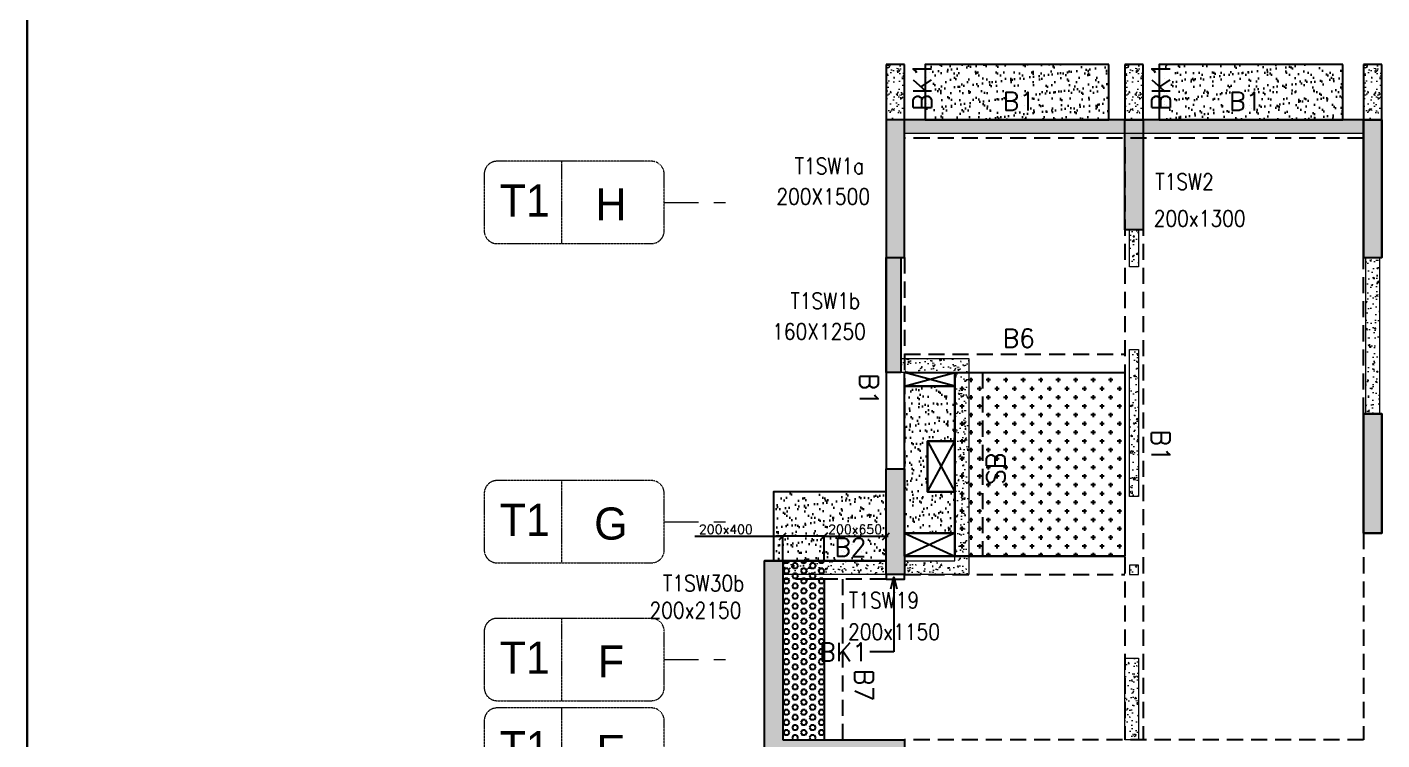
# Model space of a CAD drawing. Header units: millimetres. Extents: x 1078357 to 2594950, y -4969473 to -4636555.
# Drawn here: x 2039556 to 2054310, y -4663659 to -4655902 of the extents above; entities that cross this region are included whole.
import ezdxf
from ezdxf.enums import TextEntityAlignment as Align

# ---------------------------------------------------------------- set-up
doc = ezdxf.new("R2010")
doc.units = ezdxf.units.MM
doc.header["$PDMODE"] = 35
for name, pattern in [('CENTER', [2, 1.25, -0.25, 0.25, -0.25]), ('CONTINOUS', [0]), ('DGN STYLE 7', [8.34, 3.75, -1.67, 1.25, -1.67]), ('HIDDEN', [0.375, 0.25, -0.125]), ('New Retail block$0$CONTINOUS', [0])]:
    doc.linetypes.add(name, pattern=pattern)
doc.layers.get('0').update_dxf_attribs({"lineweight": 0})
doc.layers.get('Defpoints').update_dxf_attribs({"lineweight": 0})
for name, color, linetype, lineweight in [('A-_ANOTDIMA_D-', 6, 'Continuous', 13), ('A-_ANOTGRID_E-', 8, 'DGN STYLE 7', 13), ('Boundary', 40, 'Continuous', 30), ('COL. NO.', 30, 'Continuous', 25), ('COL. SIZE', 7, 'Continuous', 25), ('DIM', 9, 'Continuous', 25), ('GRID LINE', 8, 'Continuous', 0), ('HATCH', 8, 'Continuous', 30), ('S-NON STR RCC WALL', 8, 'Continuous', 0)]:
    doc.layers.add(name, color=color, linetype=linetype, lineweight=lineweight)
for name, color, linetype in [('B-200x325', 201, 'HIDDEN'), ('B-200x375', 41, 'HIDDEN'), ('B-200x400', 44, 'HIDDEN'), ('B-200x650', 241, 'HIDDEN'), ('B-300xSLAB THK.', 151, 'Continuous'), ('BK1-200x650', 241, 'HIDDEN'), ('DC BEAM NO.', 7, 'Continuous'), ('DROP SLAB', 8, 'Continuous'), ('S-COLUMN_SHEAR WALL', 1, 'Continuous'), ('S-PROJECTION', 54, 'New Retail block$0$CONTINOUS'), ('SLAB FOLD', 8, 'Continuous')]:
    doc.layers.add(name, color=color, linetype=linetype)
doc.styles.add('Roman', font='romans')
doc.styles.add('ROMANS', font='romans.shx', dxfattribs={"width": 0.85})
doc.styles.get("Standard").update_dxf_attribs({"font": 'Adani Regular.ttf', "height": 500})
doc.dimstyles.new('HARESH', dxfattribs={"dimtxt": 150, "dimasz": 75, "dimexe": 0, "dimexo": 0, "dimgap": 25, "dimtad": 1, "dimdec": 0, "dimdsep": 46, "dimtxsty": 'Roman', "dimblk": 'OBLIQUE', "dimcen": 225, "dimdle": 25, "dimclrd": 2, "dimclre": 2, "dimclrt": 7, "dimadec": 8, "dimazin": 1, "dimtfac": 1, "dimtdec": 0, "dimtmove": 0, "dimatfit": 0, "dimfxl": 1, "dimlwd": -1, "dimlwe": -1, "dimarcsym": 0})

# ---------------------------------------------------------------- blocks, each defined once
blk = doc.blocks.new('_Oblique')
at = {"color": 0, "linetype": 'ByBlock', "lineweight": -2}
blk.add_line((-0.5, -0.5), (0.5, 0.5), dxfattribs=at)
blk = doc.blocks.new('*D1524')
at = {"layer": 'Defpoints', "color": 0, "ltscale": 700, "transparency": 16777216}
for p in [(2047785, -4661443), (2047785, -4661709, 0), (2048235, -4661709, 0)]:
    blk.add_point(p, dxfattribs=at)
at = {"layer": 'DIM', "color": 2, "ltscale": 700, "transparency": 16777216}
for p, q in [((2046829, -4661443), (2047785, -4661443)), ((2047785, -4661443), (2047710, -4661443)), ((2047785, -4661709), (2047785, -4661443)), ((2048235, -4661443), (2047785, -4661443)), ((2048235, -4661443), (2047785, -4661443)), ((2048235, -4661709), (2048235, -4661443)), ((2048235, -4661443), (2048310, -4661443))]:
    blk.add_line(p, q, dxfattribs=at)
at = {"layer": 'DIM', "color": 2, "ltscale": 700, "transparency": 16777216, "xscale": 75, "yscale": 75, "zscale": 75}
blk.add_blockref('_Oblique', (2047785, -4661443), dxfattribs=at)
at = {"layer": 'DIM', "color": 2, "ltscale": 700, "transparency": 16777216, "xscale": 75, "yscale": 75, "zscale": 75, "rotation": 180}
blk.add_blockref('_Oblique', (2048235, -4661443), dxfattribs=at)
at = {"layer": 'DIM', "color": 7, "ltscale": 700, "transparency": 16777216, "insert": (2047166, -4661368), "char_height": 150, "attachment_point": 5, "style": 'Roman'}
blk.add_mtext('{\\H0.666667x;200x400}', dxfattribs=at)
blk = doc.blocks.new('*D1525')
at = {"layer": 'Defpoints', "color": 0, "ltscale": 700, "transparency": 16777216}
for p in [(2048910, -4661443), (2048235, -4661709), (2048910, -4661709, 0)]:
    blk.add_point(p, dxfattribs=at)
at = {"layer": 'DIM', "color": 2, "ltscale": 700, "transparency": 16777216}
for p, q in [((2048210, -4661443), (2048935, -4661443)), ((2048235, -4661709), (2048235, -4661443)), ((2048910, -4661709), (2048910, -4661443))]:
    blk.add_line(p, q, dxfattribs=at)
at = {"layer": 'DIM', "color": 2, "ltscale": 700, "transparency": 16777216, "xscale": 75, "yscale": 75, "zscale": 75, "rotation": 180}
blk.add_blockref('_Oblique', (2048235, -4661443), dxfattribs=at)
at = {"layer": 'DIM', "color": 2, "ltscale": 700, "transparency": 16777216, "xscale": 75, "yscale": 75, "zscale": 75}
blk.add_blockref('_Oblique', (2048910, -4661443), dxfattribs=at)
at = {"layer": 'DIM', "color": 7, "ltscale": 700, "transparency": 16777216, "insert": (2048573, -4661368), "char_height": 150, "attachment_point": 5, "style": 'Roman'}
blk.add_mtext('{\\H0.666667x;200x650}', dxfattribs=at)
blk = doc.blocks.new('G$CD63B60BD')
at = {"layer": 'COL. NO.', "linetype": 'Continuous', "style": 'ROMANS', "width": 0.85}
for s, p in [('T1SW1a', (-995, 15309, -320)), ('T1SW2', (2932, 15138, -320)), ('T1SW1b', (-1041, 13841, -320)), ('T1SW30b', (-2429, 10769, -320)), ('T1SW19', (-405, 10582, -320))]:
    blk.add_text(s, height=175, dxfattribs=at).set_placement(p)
at = {"layer": 'COL. SIZE', "linetype": 'Continuous', "style": 'ROMANS', "width": 0.85}
for s, p in [('200X1500', (-1194, 14976, -320)), ('200x1300', (2915, 14738, -320)), ('160X1250', (-1240, 13507, -320)), ('200x2150', (-2576, 10473, -320)), ('200x1150', (-413, 10238, -320))]:
    blk.add_text(s, height=175, dxfattribs=at).set_placement(p)
blk = doc.blocks.new('Tower grid nomenclature-ex')
at = {"layer": 'A-_ANOTGRID_E-'}
blk.add_lwpolyline([(-1250, -600), (1750, -600, 0.414214), (2000, -350), (2000, 750, 0.414214), (1750, 1000), (-1250, 1000, 0.414214), (-1500, 750), (-1500, -350, 0.414214)], format="xyb", close=True, dxfattribs=at)
blk.add_lwpolyline([(0, 1000), (0, -600)], dxfattribs=at)
at = {"layer": 'A-_ANOTGRID_E-', "flags": 8}
for p in [(-1235, 400), (1788, 400)]:
    blk.add_attdef('GRID', text='', height=625, dxfattribs=at).set_placement(p, align=Align.MIDDLE_CENTER)
blk = doc.blocks.new('T1')
at = {"layer": 'GRID LINE', "linetype": 'DGN STYLE 7', "ltscale": 100, "elevation": 0}
for points in [[(37120, -34143), (37927, -34143)], [(37120, -37618), (37927, -37618)], [(37120, -39118), (37927, -39118)]]:
    blk.add_lwpolyline(points, dxfattribs=at)
at = {"layer": 'GRID LINE'}
ref = blk.add_blockref('Tower grid nomenclature-ex', (36000, -34255, 0), dxfattribs=dict(at, xscale=0.56, yscale=0.56, zscale=0.56))
ref.add_attrib('GRID', 'H', dxfattribs={"layer": 'A-_ANOTGRID_E-', "height": 350}).set_placement((36540, -34163, 0), align=Align.MIDDLE_CENTER)
ref.add_attrib('GRID', 'T1', dxfattribs={"layer": 'A-_ANOTGRID_E-', "height": 350}).set_placement((35601, -34122, 0), align=Align.MIDDLE_CENTER)
ref = blk.add_blockref('Tower grid nomenclature-ex', (36000, -37730, 0), dxfattribs=dict(at, xscale=0.56, yscale=0.56, zscale=0.56))
ref.add_attrib('GRID', 'G', dxfattribs={"layer": 'A-_ANOTGRID_E-', "height": 350}).set_placement((36540, -37638, 0), align=Align.MIDDLE_CENTER)
ref.add_attrib('GRID', 'T1', dxfattribs={"layer": 'A-_ANOTGRID_E-', "height": 350}).set_placement((35601, -37597, 0), align=Align.MIDDLE_CENTER)
ref = blk.add_blockref('Tower grid nomenclature-ex', (36000, -39230, 0), dxfattribs=dict(at, xscale=0.56, yscale=0.56, zscale=0.56))
ref.add_attrib('GRID', 'F', dxfattribs={"layer": 'A-_ANOTGRID_E-', "height": 350}).set_placement((36540, -39138, 0), align=Align.MIDDLE_CENTER)
ref.add_attrib('GRID', 'T1', dxfattribs={"layer": 'A-_ANOTGRID_E-', "height": 350}).set_placement((35601, -39097, 0), align=Align.MIDDLE_CENTER)
ref = blk.add_blockref('Tower grid nomenclature-ex', (36000, -40205, 0), dxfattribs=dict(at, xscale=0.56, yscale=0.56, zscale=0.56))
ref.add_attrib('GRID', 'E', dxfattribs={"layer": 'A-_ANOTGRID_E-', "height": 350}).set_placement((36540, -40113, 0), align=Align.MIDDLE_CENTER)
ref.add_attrib('GRID', 'T1', dxfattribs={"layer": 'A-_ANOTGRID_E-', "height": 350}).set_placement((35601, -40072, 0), align=Align.MIDDLE_CENTER)

msp = doc.modelspace()

# ---------------------------------------------------------------- hatches: boundary and pattern name
at = {"layer": 'DROP SLAB'}
h = msp.add_hatch(dxfattribs=at)
h.set_pattern_fill('CROSS', color=8, scale=15, angle=180)
h.set_pattern_definition([(180, (2009374.565, -4436761.82), (-95.25, -95.25), [47.625, -142.875]), (270, (2009350.75, -4436738.01), (95.25, -95.25), [47.625, -142.875])])
h.paths.add_polyline_path([(2049659.9, -4659659.6), (2051509.9, -4659659.7), (2051509.9, -4661659.5), (2049659.9, -4661659.4)])
at = {"layer": 'HATCH'}
h = msp.add_hatch(dxfattribs=at)
h.set_pattern_fill('AR-SAND', color=8, scale=3, angle=179.97015)
h.set_pattern_definition([(37.4701541, (-778273.2, 9330660.76), (-4.7236114, 146.8264517), [0, -115.824, 0, -129.54, 0, -123.825]), (7.4701541, (-778273.2, 9330660.76), (134.9689868, 214.9772528), [0, -62.484, 0, -104.394, 0, -40.005]), (327.4701541, (-778366.93, 9330660.81), (237.2979035, 0.3075449), [0, -38.1, 0, -137.16, 0, -179.07]), (317.4701541, (-778366.93, 9330660.81), (229.1017424, 66.759465), [0, -19.05, 0, -89.916, 0, -102.87])])
h.paths.add_polyline_path([(2051335.3, -4656309.5), (2049335.3, -4656309.5), (2049335.3, -4656909.5), (2051335.3, -4656909.5)])
h = msp.add_hatch(dxfattribs=at)
h.set_pattern_fill('AR-SAND', color=8, scale=3, angle=179.97015)
h.set_pattern_definition([(37.4701541, (-780823.2, 9330660.76), (-4.7236114, 146.8264517), [0, -115.824, 0, -129.54, 0, -123.825]), (7.4701541, (-780823.2, 9330660.76), (134.9689868, 214.9772528), [0, -62.484, 0, -104.394, 0, -40.005]), (327.4701541, (-780916.93, 9330660.81), (237.2979035, 0.3075449), [0, -38.1, 0, -137.16, 0, -179.07]), (317.4701541, (-780916.93, 9330660.81), (229.1017424, 66.759465), [0, -19.05, 0, -89.916, 0, -102.87])])
h.paths.add_polyline_path([(2053885.3, -4656309.5), (2051885.3, -4656309.5), (2051885.3, -4656909.5), (2053885.3, -4656909.5)])
h = msp.add_hatch(dxfattribs=at)
h.set_pattern_fill('AR-SAND', color=8, scale=3, angle=179.97015)
h.set_pattern_definition([(37.47015413, (-2972723.06, 18698699.15), (-4.72361136, 146.8264517), [0, -115.824, 0, -129.54, 0, -123.825]), (7.4701541, (-2972723.06, 18698699.15), (134.9689868, 214.9772528), [0, -62.484, 0, -104.394, 0, -40.005]), (327.4701541, (-2972816.78, 18698699.2), (237.2979035, 0.3075449), [0, -38.1, 0, -137.16, 0, -179.07]), (317.4701541, (-2972816.78, 18698699.2), (229.1017424, 66.759465), [0, -19.05, 0, -89.916, 0, -102.87])])
h.paths.add_polyline_path([(2049109.9, -4659809.5), (2049659.9, -4659809.5), (2049659.9, -4660409.5), (2049359.9, -4660409.5), (2049359.9, -4660959.5), (2049659.9, -4660959.4), (2049659.9, -4661409.5), (2049109.9, -4661409.5)])
h = msp.add_hatch(dxfattribs=at)
h.set_pattern_fill('AR-SAND', color=8, scale=3, angle=180)
h.set_pattern_definition([(217.5, (2009375.91, -4721835.93), (4.8001, -146.82397), [0, -115.824, 0, -129.54, 0, -123.825]), (187.5, (2009375.9, -4721835.93), (-134.857, -215.04753), [0, -62.484, 0, -104.394, 0, -40.005]), (147.5, (2009469.63, -4721835.93), (-237.2977, -0.43116), [0, -38.1, 0, -137.16, 0, -179.07]), (137.5, (2009469.63, -4721835.93), (-229.06694, -66.8788), [0, -19.05, 0, -89.916, 0, -102.87])])
h.paths.add_polyline_path([(2048911.4, -4660959.4), (2047686.2, -4660959.4), (2047686.2, -4661709.4), (2048911.4, -4661709.4)])
at = {"layer": 'S-COLUMN_SHEAR WALL', "lineweight": 25, "extrusion": (1.00316e-06, 1.91639e-11, 1)}
h = msp.add_hatch(color=1, dxfattribs=at)
h.dxf.hatch_style = 1
h.paths.add_polyline_path([(2049109.9, -4656909.5), (2048909.9, -4656909.5), (2048909.9, -4658409.5), (2049109.9, -4658409.5)])
at = {"layer": 'S-COLUMN_SHEAR WALL', "lineweight": 25}
h = msp.add_hatch(color=1, dxfattribs=at)
h.dxf.hatch_style = 1
h.paths.add_polyline_path([(2051509.9, -4658109.6), (2051709.9, -4658109.6), (2051709.9, -4656909.5), (2051509.9, -4656909.5)])
at = {"layer": 'S-COLUMN_SHEAR WALL', "lineweight": 25, "extrusion": (1.00316e-06, 1.91639e-11, 1)}
h = msp.add_hatch(color=1, dxfattribs=at)
h.dxf.hatch_style = 1
h.paths.add_polyline_path([(2054309.9, -4656909.5), (2054109.9, -4656909.5), (2054109.9, -4658409.5), (2054309.9, -4658409.5)])
at = {"layer": 'S-COLUMN_SHEAR WALL', "lineweight": 25, "extrusion": (1.00316e-06, -2.11765e-11, 1)}
h = msp.add_hatch(color=1, dxfattribs=at)
h.dxf.hatch_style = 1
h.paths.add_polyline_path([(2049069.9, -4659659.7), (2048909.9, -4659659.7), (2048909.9, -4658409.5), (2049069.9, -4658409.5)])
at = {"layer": 'S-COLUMN_SHEAR WALL', "lineweight": 25, "extrusion": (-1.00316e-06, 2.11765e-11, 1)}
h = msp.add_hatch(color=1, dxfattribs=at)
h.dxf.hatch_style = 1
h.paths.add_polyline_path([(2054109.9, -4661409.5), (2054309.9, -4661409.5), (2054309.9, -4660109.5), (2054109.9, -4660109.5)])
at = {"layer": 'S-COLUMN_SHEAR WALL', "lineweight": 25, "extrusion": (1.00316e-06, 1.91639e-11, 1)}
h = msp.add_hatch(color=1, dxfattribs=at)
h.dxf.hatch_style = 1
h.paths.add_polyline_path([(2054309.9, -4661409.5), (2054109.9, -4661409.5), (2054109.9, -4660109.5), (2054309.9, -4660109.5)])
h = msp.add_hatch(color=1, dxfattribs=at)
h.dxf.hatch_style = 1
h.paths.add_polyline_path([(2049109.9, -4661859.5), (2048909.9, -4661859.5), (2048909.9, -4660709.5), (2049109.9, -4660709.5)])
h = msp.add_hatch(color=1, dxfattribs=at)
h.dxf.hatch_style = 1
h.paths.add_polyline_path([(2047784.9, -4663659.5), (2049109.9, -4663659.5), (2049109.9, -4663859.5), (2047584.9, -4663859.5), (2047584.9, -4661709.5), (2047784.9, -4661709.5)])
at = {"layer": 'S-NON STR RCC WALL'}
h = msp.add_hatch(dxfattribs=at)
h.set_pattern_fill('AR-CONC', color=256, angle=180)
h.set_pattern_definition([(50, (-6484934.85, 32898778.73), (182.184669, -15.93908554), [19.05, -209.55]), (355, (-6484934.85, 32898778.73), (-35.2434214, 191.0568452), [15.24, -167.6405842]), (100.4514447, (-6484919.66, 32898777.4), (146.9412471, 175.1177519), [16.1900088, -178.0902446]), (46.1842, (-6484934.85, 32898829.53), (271.0790409, -42.0423279), [28.575, -314.325]), (96.6355576, (-6484912.26, 32898826.03), (237.404134, 247.4261246), [24.2850231, -267.1356082]), (351.1841512, (-6484934.85, 32898829.53), (237.404134, 247.4261246), [22.859967, -251.459732]), (21, (-6484909.45, 32898816.83), (151.61439127, -102.2651982), [19.05, -209.55]), (326, (-6484909.45, 32898816.83), (61.80202835, 184.1879661), [15.24, -167.64]), (71.451445, (-6484896.81, 32898808.31), (213.4164193, 81.9227689), [16.1900088, -178.0899376]), (37.5, (-6484934.845, 32898778.73), (3.08860325, 84.55503887), [0, -165.608, 0, -170.18, 0, -168.275]), (7.5, (-6484934.845, 32898778.73), (66.8196625, 100.18057482), [0, -97.028, 0, -161.798, 0, -64.135]), (327.5, (-6484991.49, 32898778.73), (135.59059517, -5.72874399), [0, -63.5, 0, -198.12, 0, -262.89]), (317.5, (-6485016.89, 32898778.73), (148.1291814, 25.42649103), [0, -82.55, 0, -131.572, 0, -186.69])])
h.paths.add_polyline_path([(2049109.9, -4656909.5), (2049109.9, -4656309.5), (2048909.9, -4656309.5), (2048909.9, -4656909.5), (2049109.9, -4656909.5)], is_closed=False)
h = msp.add_hatch(dxfattribs=at)
h.set_pattern_fill('AR-CONC', color=256, angle=180)
h.set_pattern_definition([(50, (-6482334.85, 32898778.73), (182.184669, -15.93908554), [19.05, -209.55]), (355, (-6482334.85, 32898778.73), (-35.2434214, 191.0568452), [15.24, -167.6405842]), (100.4514447, (-6482319.66, 32898777.4), (146.9412471, 175.1177519), [16.1900088, -178.0902446]), (46.1842, (-6482334.85, 32898829.53), (271.0790409, -42.0423279), [28.575, -314.325]), (96.6355576, (-6482312.26, 32898826.03), (237.404134, 247.4261246), [24.2850231, -267.1356082]), (351.1841512, (-6482334.85, 32898829.53), (237.404134, 247.4261246), [22.859967, -251.459732]), (21, (-6482309.45, 32898816.83), (151.61439127, -102.2651982), [19.05, -209.55]), (326, (-6482309.45, 32898816.83), (61.80202835, 184.1879661), [15.24, -167.64]), (71.451445, (-6482296.81, 32898808.31), (213.4164193, 81.9227689), [16.1900088, -178.0899376]), (37.5, (-6482334.845, 32898778.73), (3.08860325, 84.55503887), [0, -165.608, 0, -170.18, 0, -168.275]), (7.5, (-6482334.845, 32898778.73), (66.8196625, 100.18057482), [0, -97.028, 0, -161.798, 0, -64.135]), (327.5, (-6482391.49, 32898778.73), (135.59059517, -5.72874399), [0, -63.5, 0, -198.12, 0, -262.89]), (317.5, (-6482416.89, 32898778.73), (148.1291814, 25.42649103), [0, -82.55, 0, -131.572, 0, -186.69])])
h.paths.add_polyline_path([(2051709.9, -4656909.5), (2051709.9, -4656309.5), (2051509.9, -4656309.5), (2051509.9, -4656909.5), (2051709.9, -4656909.5)], is_closed=False)
h = msp.add_hatch(dxfattribs=at)
h.set_pattern_fill('AR-CONC', color=256, angle=180)
h.set_pattern_definition([(50, (-6479734.85, 32898778.73), (182.184669, -15.93908554), [19.05, -209.55]), (355, (-6479734.85, 32898778.73), (-35.2434214, 191.0568452), [15.24, -167.6405842]), (100.4514447, (-6479719.66, 32898777.4), (146.9412471, 175.1177519), [16.1900088, -178.0902446]), (46.1842, (-6479734.85, 32898829.53), (271.0790409, -42.0423279), [28.575, -314.325]), (96.6355576, (-6479712.26, 32898826.03), (237.404134, 247.4261246), [24.2850231, -267.1356082]), (351.1841512, (-6479734.85, 32898829.53), (237.404134, 247.4261246), [22.859967, -251.459732]), (21, (-6479709.45, 32898816.83), (151.61439127, -102.2651982), [19.05, -209.55]), (326, (-6479709.45, 32898816.83), (61.80202835, 184.1879661), [15.24, -167.64]), (71.451445, (-6479696.81, 32898808.31), (213.4164193, 81.9227689), [16.1900088, -178.0899376]), (37.5, (-6479734.845, 32898778.73), (3.08860325, 84.55503887), [0, -165.608, 0, -170.18, 0, -168.275]), (7.5, (-6479734.845, 32898778.73), (66.8196625, 100.18057482), [0, -97.028, 0, -161.798, 0, -64.135]), (327.5, (-6479791.49, 32898778.73), (135.59059517, -5.72874399), [0, -63.5, 0, -198.12, 0, -262.89]), (317.5, (-6479816.89, 32898778.73), (148.1291814, 25.42649103), [0, -82.55, 0, -131.572, 0, -186.69])])
h.paths.add_polyline_path([(2054309.9, -4656909.5), (2054309.9, -4656309.5), (2054109.9, -4656309.5), (2054109.9, -4656909.5), (2054309.9, -4656909.5)], is_closed=False)
h = msp.add_hatch(dxfattribs=at)
h.set_pattern_fill('AR-CONC', color=256, angle=180)
h.set_pattern_definition([(50, (-5387710.27, 27844396.87), (182.184669, -15.93908554), [19.05, -209.55]), (355, (-5387710.27, 27844396.87), (-35.2434214, 191.0568452), [15.24, -167.6405842]), (100.4514447, (-5387695.09, 27844395.54), (146.9412471, 175.1177519), [16.1900088, -178.0902446]), (46.1842, (-5387710.27, 27844447.67), (271.0790409, -42.042328), [28.575, -314.325]), (96.6355576, (-5387687.68, 27844444.16), (237.404134, 247.4261246), [24.2850231, -267.1356082]), (351.1841512, (-5387710.27, 27844447.67), (237.404134, 247.4261246), [22.859967, -251.459732]), (21, (-5387684.87, 27844434.97), (151.6143913, -102.2651982), [19.05, -209.55]), (326, (-5387684.87, 27844434.97), (61.8020283, 184.1879661), [15.24, -167.64]), (71.451445, (-5387672.23, 27844426.44), (213.4164193, 81.9227689), [16.1900088, -178.0899376]), (37.5, (-5387710.27, 27844396.865), (3.08860325, 84.55503887), [0, -165.608, 0, -170.18, 0, -168.275]), (7.5, (-5387710.27, 27844396.865), (66.8196625, 100.18057482), [0, -97.028, 0, -161.798, 0, -64.135]), (327.5, (-5387766.91, 27844396.865), (135.59059517, -5.72874399), [0, -63.5, 0, -198.12, 0, -262.89]), (317.5, (-5387792.31, 27844396.87), (148.1291814, 25.42649103), [0, -82.55, 0, -131.572, 0, -186.69])])
h.paths.add_polyline_path([(2049113.3, -4656909.5), (2054110.4, -4656909.5), (2054110.4, -4657059.5), (2049113.3, -4657059.5)])
h = msp.add_hatch(dxfattribs=at)
h.set_pattern_fill('AR-CONC', color=256, angle=180)
h.set_pattern_definition([(50, (2051623.17, -4843902.48), (182.18467, -15.93909), [19.05, -209.55]), (355, (2051623.17, -4843902.48), (-35.24342, 191.05685), [15.24, -167.64058]), (100.45144, (2051638.35, -4843903.81), (146.94125, 175.11775), [16.19, -178.09024]), (46.1842, (2051623.17, -4843851.68), (271.07904, -42.04233), [28.575, -314.325]), (96.63556, (2051645.76, -4843855.19), (237.40413, 247.42612), [24.28502, -267.1356]), (351.18415, (2051623.17, -4843851.68), (237.40413, 247.42612), [22.85997, -251.45973]), (21, (2051648.57, -4843864.38), (151.61439, -102.2652), [19.05, -209.55]), (326, (2051648.57, -4843864.38), (61.80203, 184.18797), [15.24, -167.64]), (71.45144, (2051661.2, -4843872.9), (213.41642, 81.92277), [16.19, -178.08994]), (37.5, (2051623.17, -4843902.48), (3.088603, 84.55504), [0, -165.608, 0, -170.18, 0, -168.275]), (7.5, (2051623.17, -4843902.48), (66.819663, 100.180575), [0, -97.028, 0, -161.798, 0, -64.135]), (327.5, (2051566.525, -4843902.48), (135.590595, -5.728744), [0, -63.5, 0, -198.12, 0, -262.89]), (317.5, (2051541.12, -4843902.48), (148.12918, 25.42649), [0, -82.55, 0, -131.572, 0, -186.69])])
h.paths.add_polyline_path([(2051560.3, -4658109.5), (2051660.3, -4658109.5), (2051660.3, -4658509.5), (2051560.3, -4658509.5)])
at = {"layer": 'S-NON STR RCC WALL', "ltscale": 700}
h = msp.add_hatch(dxfattribs=at)
h.set_pattern_fill('AR-CONC', color=256)
h.set_pattern_definition([(50, (921018.83, -159599.72), (182.184669, -15.9390855), [19.05, -209.55]), (355, (921018.83, -159599.72), (-35.2434214, 191.056845), [15.24, -167.640584]), (100.4514447, (921034.01, -159601.05), (146.941247, 175.117752), [16.190009, -178.0902446]), (46.1842, (921018.83, -159548.92), (271.079041, -42.042328), [28.575, -314.325]), (96.6355576, (921041.42, -159552.42), (237.404134, 247.426125), [24.285023, -267.135608]), (351.184151, (921018.83, -159548.92), (237.404134, 247.426125), [22.859967, -251.459732]), (21, (921044.23, -159561.62), (151.6143913, -102.265198), [19.05, -209.55]), (326, (921044.23, -159561.62), (61.802028, 184.187966), [15.24, -167.64]), (71.451445, (921056.87, -159570.14), (213.416419, 81.922769), [16.190009, -178.0899376]), (37.5, (921018.83, -159599.72), (3.08860325, 84.5550389), [0, -165.608, 0, -170.18, 0, -168.275]), (7.5, (921018.83, -159599.72), (66.8196625, 100.1805748), [0, -97.028, 0, -161.798, 0, -64.135]), (327.5, (920962.19, -159599.72), (135.5905952, -5.728744), [0, -63.5, 0, -198.12, 0, -262.89]), (317.5, (920936.79, -159599.72), (148.1291814, 25.426491), [0, -82.55, 0, -131.572, 0, -186.69])])
h.paths.add_polyline_path([(2054135.3, -4658409.4), (2054285.3, -4658409.4), (2054285.3, -4660109.4), (2054135.3, -4660109.4)])
at = {"layer": 'S-NON STR RCC WALL'}
h = msp.add_hatch(dxfattribs=at)
h.set_pattern_fill('AR-CONC', color=256, angle=180)
h.set_pattern_definition([(50, (3148847.88, -9527921.67), (182.184669, -15.9390855), [19.05, -209.55]), (355, (3148847.88, -9527921.67), (-35.2434214, 191.056845), [15.24, -167.640584]), (100.4514447, (3148863.06, -9527923), (146.941247, 175.117752), [16.190009, -178.0902446]), (46.1842, (3148847.88, -9527870.87), (271.079041, -42.042328), [28.575, -314.325]), (96.6355576, (3148870.47, -9527874.37), (237.404134, 247.426125), [24.285023, -267.135608]), (351.184151, (3148847.88, -9527870.87), (237.404134, 247.426125), [22.859967, -251.459732]), (21, (3148873.28, -9527883.57), (151.6143913, -102.265198), [19.05, -209.55]), (326, (3148873.28, -9527883.57), (61.802028, 184.187966), [15.24, -167.64]), (71.451445, (3148885.92, -9527892.09), (213.416419, 81.922769), [16.190009, -178.0899376]), (37.5, (3148847.88, -9527921.67), (3.08860325, 84.5550389), [0, -165.608, 0, -170.18, 0, -168.275]), (7.5, (3148847.88, -9527921.67), (66.8196625, 100.1805748), [0, -97.028, 0, -161.798, 0, -64.135]), (327.5, (3148791.24, -9527921.67), (135.5905952, -5.728744), [0, -63.5, 0, -198.12, 0, -262.89]), (317.5, (3148765.84, -9527921.67), (148.1291814, 25.426491), [0, -82.55, 0, -131.572, 0, -186.69])])
h.paths.add_polyline_path([(2051560.3, -4659409.5), (2051660.3, -4659409.5), (2051660.3, -4661009.5), (2051560.3, -4661009.5)])
h = msp.add_hatch(dxfattribs=at)
h.set_pattern_fill('AR-CONC', color=256, angle=180)
h.set_pattern_definition([(50, (-5387710.27, 27844396.87), (182.184669, -15.93908554), [19.05, -209.55]), (355, (-5387710.27, 27844396.87), (-35.2434214, 191.0568452), [15.24, -167.6405842]), (100.4514447, (-5387695.09, 27844395.54), (146.9412471, 175.1177519), [16.1900088, -178.0902446]), (46.1842, (-5387710.27, 27844447.67), (271.0790409, -42.042328), [28.575, -314.325]), (96.6355576, (-5387687.68, 27844444.16), (237.404134, 247.4261246), [24.2850231, -267.1356082]), (351.1841512, (-5387710.27, 27844447.67), (237.404134, 247.4261246), [22.859967, -251.459732]), (21, (-5387684.87, 27844434.97), (151.6143913, -102.2651982), [19.05, -209.55]), (326, (-5387684.87, 27844434.97), (61.8020283, 184.1879661), [15.24, -167.64]), (71.451445, (-5387672.23, 27844426.44), (213.4164193, 81.9227689), [16.1900088, -178.0899376]), (37.5, (-5387710.27, 27844396.865), (3.08860325, 84.55503887), [0, -165.608, 0, -170.18, 0, -168.275]), (7.5, (-5387710.27, 27844396.865), (66.8196625, 100.18057482), [0, -97.028, 0, -161.798, 0, -64.135]), (327.5, (-5387766.91, 27844396.865), (135.59059517, -5.72874399), [0, -63.5, 0, -198.12, 0, -262.89]), (317.5, (-5387792.31, 27844396.87), (148.1291814, 25.42649103), [0, -82.55, 0, -131.572, 0, -186.69])])
h.paths.add_polyline_path([(2049070.2, -4659659.6), (2049070.2, -4659509.5), (2049810.4, -4659509.5), (2049810.4, -4661859.5), (2049110.4, -4661859.5), (2049110.4, -4661709.5), (2049660.4, -4661709.5), (2049660.4, -4659659.5), (2049070.2, -4659659.5)])
h = msp.add_hatch(dxfattribs=at)
h.set_pattern_fill('AR-CONC', color=256, angle=180)
h.set_pattern_definition([(50, (-4290485.55, 23160377.68), (182.184669, -15.9390855), [19.05, -209.55]), (355, (-4290485.55, 23160377.68), (-35.2434214, 191.0568452), [15.24, -167.6405842]), (100.4514447, (-4290470.37, 23160376.35), (146.9412471, 175.1177519), [16.1900088, -178.0902446]), (46.1842, (-4290485.55, 23160428.48), (271.0790409, -42.042328), [28.575, -314.325]), (96.6355576, (-4290462.96, 23160424.97), (237.404134, 247.4261246), [24.2850231, -267.1356082]), (351.1841512, (-4290485.55, 23160428.48), (237.404134, 247.4261246), [22.859967, -251.459732]), (21, (-4290460.15, 23160415.78), (151.6143913, -102.2651982), [19.05, -209.55]), (326, (-4290460.15, 23160415.78), (61.8020283, 184.1879661), [15.24, -167.64]), (71.451445, (-4290447.52, 23160407.26), (213.4164193, 81.9227689), [16.1900088, -178.0899376]), (37.5, (-4290485.55, 23160377.68), (3.08860325, 84.55503887), [0, -165.608, 0, -170.18, 0, -168.275]), (7.5, (-4290485.55, 23160377.68), (66.8196625, 100.18057482), [0, -97.028, 0, -161.798, 0, -64.135]), (327.5, (-4290542.194, 23160377.68), (135.59059517, -5.728744), [0, -63.5, 0, -198.12, 0, -262.89]), (317.5, (-4290567.59, 23160377.68), (148.1291814, 25.42649103), [0, -82.55, 0, -131.572, 0, -186.69])])
h.paths.add_polyline_path([(2047785.4, -4661709.5), (2048910.4, -4661709.5), (2048910.4, -4661859.5), (2047785.4, -4661859.5)])
h = msp.add_hatch(dxfattribs=at)
h.set_pattern_fill('AR-CONC', color=256, angle=180)
h.set_pattern_definition([(50, (3148834.67, -9529286.33), (182.184669, -15.9390855), [19.05, -209.55]), (355, (3148834.67, -9529286.33), (-35.2434214, 191.056845), [15.24, -167.640584]), (100.4514447, (3148849.85, -9529287.66), (146.941247, 175.117752), [16.190009, -178.0902446]), (46.1842, (3148834.67, -9529235.53), (271.079041, -42.042328), [28.575, -314.325]), (96.6355576, (3148857.26, -9529239.04), (237.404134, 247.426125), [24.285023, -267.135608]), (351.184151, (3148834.67, -9529235.53), (237.404134, 247.426125), [22.859967, -251.459732]), (21, (3148860.07, -9529248.23), (151.6143913, -102.265198), [19.05, -209.55]), (326, (3148860.07, -9529248.23), (61.802028, 184.187966), [15.24, -167.64]), (71.451445, (3148872.7, -9529256.76), (213.416419, 81.922769), [16.190009, -178.0899376]), (37.5, (3148834.67, -9529286.333), (3.08860325, 84.5550389), [0, -165.608, 0, -170.18, 0, -168.275]), (7.5, (3148834.67, -9529286.33), (66.8196625, 100.1805748), [0, -97.028, 0, -161.798, 0, -64.135]), (327.5, (3148778.027, -9529286.333), (135.5905952, -5.728744), [0, -63.5, 0, -198.12, 0, -262.89]), (317.5, (3148752.63, -9529286.33), (148.1291814, 25.426491), [0, -82.55, 0, -131.572, 0, -186.69])])
h.paths.add_polyline_path([(2051560.3, -4661859.5), (2051660.3, -4661859.5), (2051660.3, -4661759.5), (2051560.3, -4661759.5)])
h = msp.add_hatch(dxfattribs=at)
h.set_pattern_fill('AR-CONC', color=256, angle=180)
h.set_pattern_definition([(50, (-5400025.01, 27844396.86), (182.184669, -15.93908554), [19.05, -209.55]), (355, (-5400025.01, 27844396.86), (-35.2434214, 191.0568452), [15.24, -167.6405842]), (100.4514447, (-5400009.83, 27844395.53), (146.9412471, 175.1177519), [16.1900088, -178.0902446]), (46.1842, (-5400025.01, 27844447.66), (271.0790409, -42.042328), [28.575, -314.325]), (96.6355576, (-5400002.42, 27844444.15), (237.404134, 247.4261246), [24.2850231, -267.1356082]), (351.1841512, (-5400025, 27844447.66), (237.404134, 247.4261246), [22.859967, -251.459732]), (21, (-5399999.61, 27844434.96), (151.6143913, -102.2651982), [19.05, -209.55]), (326, (-5399999.61, 27844434.96), (61.8020283, 184.1879661), [15.24, -167.64]), (71.451445, (-5399986.98, 27844426.44), (213.4164193, 81.9227689), [16.1900088, -178.0899376]), (37.5, (-5400025.01, 27844396.86), (3.08860325, 84.55503887), [0, -165.608, 0, -170.18, 0, -168.275]), (7.5, (-5400025.01, 27844396.86), (66.8196625, 100.18057482), [0, -97.028, 0, -161.798, 0, -64.135]), (327.5, (-5400081.655, 27844396.86), (135.59059517, -5.72874399), [0, -63.5, 0, -198.12, 0, -262.89]), (317.5, (-5400107.05, 27844396.86), (148.1291814, 25.42649103), [0, -82.55, 0, -131.572, 0, -186.69])])
h.paths.add_polyline_path([(2051510.3, -4662769.5), (2051660.3, -4662769.5), (2051660.3, -4663659.4), (2051510.3, -4663659.4)])
at = {"layer": 'SLAB FOLD', "ltscale": 1000}
h = msp.add_hatch(dxfattribs=at)
h.set_pattern_fill('HEX', color=8, scale=10, angle=180)
h.set_pattern_definition([(180, (3148834.806, -9158923.654), (-7e-15, -54.99261315), [31.75, -63.5]), (300, (3148834.806, -9158923.654), (47.625, 27.4963066), [31.75, -63.5]), (240, (3148803.056, -9158923.654), (47.625, -27.4963066), [31.75, -63.5])])
h.paths.add_polyline_path([(2048235.1, -4663648.8), (2047785.1, -4663648.8), (2047785.1, -4661709.5), (2048235.1, -4661709.5)])

# ---------------------------------------------------------------- linework, layer by layer
at = {"layer": 'B-200x325', "ltscale": 700}
for p, q in [((2049109.9, -4659459.7, 0), (2051509.9, -4659459.7, 0)), ((2049110.1, -4661859.5, 0), (2051509.9, -4661859.5, 0))]:
    msp.add_line(p, q, dxfattribs=at)
at = {"layer": 'B-200x325', "linetype": 'Continuous', "ltscale": 700}
for p, q in [((2049109.9, -4659659.7, 0), (2051509.9, -4659659.7, 0)), ((2049110.1, -4661659.5, 0), (2051509.9, -4661659.5, 0))]:
    msp.add_line(p, q, dxfattribs=at)
at = {"layer": 'B-200x375', "linetype": 'Continuous', "ltscale": 700}
msp.add_line((2048235.1, -4661909.5, 0), (2048235.1, -4663648.8, 0), dxfattribs=at)
at = {"layer": 'B-200x375', "ltscale": 700}
msp.add_line((2048435.1, -4661909.5, 0), (2048435.1, -4663659.5, 0), dxfattribs=at)
at = {"layer": 'B-200x400', "linetype": 'ByBlock', "ltscale": 500}
msp.add_line((2048235.1, -4661709.5, 0), (2047785.1, -4661709.5, 0), dxfattribs=at)
at = {"layer": 'B-200x400', "linetype": 'HIDDEN', "ltscale": 500}
msp.add_line((2048235.1, -4661909.5, 0), (2047785.1, -4661909.5, 0), dxfattribs=at)
at = {"layer": 'B-200x650', "linetype": 'CONTINOUS', "ltscale": 700}
for p, q in [((2049109.9, -4656309.5, 0), (2048909.9, -4656309.5, 0)), ((2048909.9, -4656309.5, 0), (2048909.9, -4656909.5, 0)), ((2049109.9, -4656909.5, 0), (2049109.9, -4656309.5, 0)), ((2051709.9, -4656309.5, 0), (2051509.9, -4656309.5, 0)), ((2051509.9, -4656309.5, 0), (2051509.9, -4656909.5, 0)), ((2051709.9, -4656909.5, 0), (2051709.9, -4656309.5, 0)), ((2054309.9, -4656309.5, 0), (2054109.9, -4656309.5, 0)), ((2054109.9, -4656309.5, 0), (2054109.9, -4656909.5, 0)), ((2054309.9, -4656909.5, 0), (2054309.9, -4656309.5, 0)), ((2054110.3, -4656909.5, 0), (2049110.3, -4656909.5, 0)), ((2048910.3, -4658409.4, 0), (2048910.3, -4660709.4, 0)), ((2048910.3, -4661709.4, 0), (2047585.3, -4661709.4, 0)), ((2047585.3, -4661759.4, 0), (2047585.3, -4661709.4, 0)), ((2048909.9, -4661709.5, 0), (2048235.1, -4661709.5, 0)), ((2048909.9, -4661859.5, 0), (2048909.9, -4661909.5, 0))]:
    msp.add_line(p, q, dxfattribs=at)
at = {"layer": 'B-200x650', "linetype": 'HIDDEN', "ltscale": 700}
for p, q in [((2054110.3, -4657109.5, 0), (2049110.3, -4657109.5, 0)), ((2051510.3, -4657209.5, 0), (2051510.3, -4663659.4, 0)), ((2051710.3, -4657209.5, 0), (2051710.3, -4663659.4, 0)), ((2049110.3, -4658409.4, 0), (2049110.3, -4660709.4, 0)), ((2054110.3, -4660109.4, 0), (2054110.3, -4658409.4, 0)), ((2054110.3, -4661409.5, 0), (2054110.3, -4663659.4, 0)), ((2048910.3, -4661909.4, 0), (2047785.3, -4661909.4, 0)), ((2048909.9, -4661909.5, 0), (2048235.1, -4661909.5, 0)), ((2054110.3, -4663659.4, 0), (2049110.3, -4663659.4, 0))]:
    msp.add_line(p, q, dxfattribs=at)
at = {"layer": 'B-200x650', "linetype": 'Continuous', "ltscale": 700}
msp.add_line((2051509.9, -4659659.7, 0), (2051509.9, -4661659.5, 0), dxfattribs=at)
at = {"layer": 'B-200x650', "ltscale": 700}
for p, q in [((2048909.9, -4660709.5, 0), (2048910.6, -4660709.5, 0)), ((2048910.3, -4660709.5, 0), (2048911, -4660709.5, 0)), ((2048909.9, -4660909.5, 0), (2048909.9, -4660909.5, 0)), ((2048910.3, -4660909.5, 0), (2048910.3, -4660909.5, 0))]:
    msp.add_line(p, q, dxfattribs=at)
at = {"layer": 'B-300xSLAB THK.', "linetype": 'HIDDEN', "ltscale": 700}
for p, q in [((2049659.8, -4659659.9, 0), (2049659.8, -4661659.7, 0)), ((2049959.8, -4659659.9, 0), (2049959.8, -4661659.7, 0))]:
    msp.add_line(p, q, dxfattribs=at)
at = {"layer": 'BK1-200x650', "linetype": 'Continuous', "ltscale": 700, "elevation": 0}
msp.add_lwpolyline([(2049110.4, -4661859.5), (2048910.4, -4661859.5), (2048910.4, -4661909.7), (2049110.4, -4661909.7)], close=True, dxfattribs=at)
at = {"layer": 'Boundary', "ltscale": 700, "elevation": 0}
msp.add_lwpolyline([(2039556.1, -4636994.1), (2144124.7, -4636994.1), (2144124.7, -4687024.5), (2039556.1, -4687024.5)], close=True, dxfattribs=at)
at = {"layer": 'DROP SLAB', "color": 3, "linetype": 'CONTINOUS', "ltscale": 500}
for p, q in [((2049109.9, -4659809.5, 0), (2049659.9, -4659659.7, 0)), ((2049659.9, -4659809.5, 0), (2049110.8, -4659659.7, 0)), ((2049359.9, -4660409.5, 0), (2049659.9, -4660959.5, 0)), ((2049359.9, -4660959.5, 0), (2049659.9, -4660409.5, 0)), ((2049109.9, -4661409.5, 0), (2049659.9, -4661659.5, 0)), ((2049659.9, -4661409.5, 0), (2049110.1, -4661659.5, 0))]:
    msp.add_line(p, q, dxfattribs=at)
at = {"layer": 'DROP SLAB', "color": 3, "linetype": 'CONTINOUS', "ltscale": 500, "elevation": 0}
for points in [[(2049109.9, -4659659.7), (2049659.9, -4659659.7), (2049659.9, -4659809.5), (2049109.9, -4659809.5)], [(2049359.9, -4660409.5), (2049659.9, -4660409.5), (2049659.9, -4660959.4), (2049359.9, -4660959.4)], [(2049110.1, -4661409.5), (2049659.9, -4661409.5), (2049659.9, -4661659.4), (2049110.1, -4661659.4)]]:
    msp.add_lwpolyline(points, close=True, dxfattribs=at)
msp.add_lwpolyline([(2051509.9, -4659701), (2051509.9, -4661659.5), (2049659.9, -4661659.5), (2049659.9, -4659659.7), (2051509.9, -4659659.7)], dxfattribs=at)
at = {"layer": 'S-COLUMN_SHEAR WALL', "color": 1, "lineweight": 25, "extrusion": (1.00316e-06, 1.91639e-11, 1), "elevation": 2.1}
for points in [[(2049109.9, -4656909.5), (2048909.9, -4656909.5), (2048909.9, -4658409.5), (2049109.9, -4658409.5)], [(2054309.9, -4656909.5), (2054109.9, -4656909.5), (2054109.9, -4658409.5), (2054309.9, -4658409.5)], [(2054309.9, -4661409.5), (2054109.9, -4661409.5), (2054109.9, -4660109.5), (2054309.9, -4660109.5)], [(2049109.9, -4661859.5), (2048909.9, -4661859.5), (2048909.9, -4660709.5), (2049109.9, -4660709.5)]]:
    msp.add_lwpolyline(points, close=True, dxfattribs=at)
at = {"layer": 'S-COLUMN_SHEAR WALL', "color": 1, "lineweight": 25, "elevation": 0}
msp.add_lwpolyline([(2051509.9, -4656909.5), (2051709.9, -4656909.5), (2051709.9, -4658109.5), (2051509.9, -4658109.5)], close=True, dxfattribs=at)
at = {"layer": 'S-COLUMN_SHEAR WALL', "color": 1, "lineweight": 25, "extrusion": (-1.00316e-06, 2.11765e-11, 1), "elevation": -2.1}
msp.add_lwpolyline([(2054109.9, -4658409.5), (2054109.9, -4656909.5), (2054309.9, -4656909.5), (2054309.9, -4658409.5)], dxfattribs=at)
at = {"layer": 'S-COLUMN_SHEAR WALL', "color": 1, "lineweight": 25, "extrusion": (1.00316e-06, -2.11765e-11, 1), "elevation": 2.1}
msp.add_lwpolyline([(2049069.9, -4659659.7), (2048909.9, -4659659.7), (2048909.9, -4658409.5), (2049069.9, -4658409.5)], close=True, dxfattribs=at)
at = {"layer": 'S-COLUMN_SHEAR WALL', "color": 1, "lineweight": 25, "extrusion": (-1.00316e-06, 2.11765e-11, 1), "elevation": -2.1}
msp.add_lwpolyline([(2054109.9, -4661409.5), (2054309.9, -4661409.5), (2054309.9, -4660109.5), (2054109.9, -4660109.5)], close=True, dxfattribs=at)
at = {"layer": 'S-COLUMN_SHEAR WALL', "color": 1, "lineweight": 25, "extrusion": (1.00316e-06, 1.91639e-11, 1), "elevation": 2.1}
msp.add_lwpolyline([(2047784.9, -4663659.5), (2049109.9, -4663659.5), (2049109.9, -4663859.5), (2047584.9, -4663859.5), (2047584.9, -4661709.5), (2047784.9, -4661709.5), (2047784.9, -4663659.5)], dxfattribs=at)
at = {"layer": 'S-NON STR RCC WALL', "elevation": 0}
for points in [[(2049113.3, -4656909.5), (2054110.4, -4656909.5), (2054110.4, -4657059.5), (2049113.3, -4657059.5)], [(2051560.3, -4658109.5), (2051660.3, -4658109.5), (2051660.3, -4658509.5), (2051560.3, -4658509.5)], [(2047785.4, -4661709.5), (2048910.4, -4661709.5), (2048910.4, -4661859.5), (2047785.4, -4661859.5)]]:
    msp.add_lwpolyline(points, close=True, dxfattribs=at)
at = {"layer": 'S-NON STR RCC WALL', "ltscale": 700, "elevation": 0}
for points in [[(2054135.3, -4658409.4), (2054285.3, -4658409.4), (2054285.3, -4660109.4), (2054135.3, -4660109.4)], [(2051560.3, -4659409.5), (2051660.3, -4659409.5), (2051660.3, -4661009.5), (2051560.3, -4661009.5)], [(2051560.3, -4661859.5), (2051660.3, -4661859.5), (2051660.3, -4661759.5), (2051560.3, -4661759.5)], [(2051510.3, -4662769.5), (2051660.3, -4662769.5), (2051660.3, -4663659.4), (2051510.3, -4663659.4)]]:
    msp.add_lwpolyline(points, close=True, dxfattribs=at)
at = {"layer": 'S-NON STR RCC WALL'}
msp.add_polyline3d([(2049070.2, -4659659.6, 0), (2049070.2, -4659509.5, 0), (2049810.4, -4659509.5, 0), (2049810.4, -4661859.5, 0), (2049110.4, -4661859.5, 0), (2049110.4, -4661709.5, 0), (2049660.4, -4661709.5, 0), (2049660.4, -4659659.5, 0), (2049070.2, -4659659.5, 0)], dxfattribs=at)
at = {"layer": 'S-PROJECTION', "elevation": 0}
for points in [[(2051335.3, -4656309.5), (2049335.3, -4656309.5), (2049335.3, -4656909.5), (2051335.3, -4656909.5)], [(2053885.3, -4656309.5), (2051885.3, -4656309.5), (2051885.3, -4656909.5), (2053885.3, -4656909.5)], [(2048909.9, -4660959.4), (2047684.9, -4660959.4), (2047684.9, -4661709.4), (2048909.9, -4661709.5)]]:
    msp.add_lwpolyline(points, close=True, dxfattribs=at)
at = {"layer": 'SLAB FOLD', "color": 8, "ltscale": 1000, "elevation": 0}
msp.add_lwpolyline([(2049109.9, -4659809.5), (2049659.9, -4659809.5), (2049659.9, -4660409.5), (2049359.9, -4660409.5), (2049359.9, -4660959.5), (2049659.9, -4660959.4), (2049659.9, -4661409.5), (2049109.9, -4661409.5), (2049109.9, -4659809.5)], dxfattribs=at)

# ---------------------------------------------------------------- block references
at = {"layer": 'A-_ANOTDIMA_D-', "color": 2, "linetype": 'CENTER', "ltscale": 700}
msp.add_blockref('T1', (2009374.3, -4623666.8, 0), dxfattribs=at)
at = {"layer": 'A-_ANOTDIMA_D-', "color": 2, "ltscale": 700}
msp.add_blockref('G$CD63B60BD', (2048910, -4672809.5, 0), dxfattribs=at)

# ---------------------------------------------------------------- texts
at = {"layer": 'B-200x325', "linetype": 'Continuous', "ltscale": 700, "style": 'ROMANS'}
msp.add_text('B6', height=200, rotation=359.99906, dxfattribs=at).set_placement((2050179.4, -4659387.6, -2.7))
at = {"layer": 'B-200x375', "linetype": 'Continuous', "ltscale": 700, "style": 'ROMANS'}
msp.add_text('B7', height=200, rotation=269.99906, dxfattribs=at).set_placement((2048569.9, -4662889.1, -2.7))
at = {"layer": 'B-200x650', "linetype": 'CONTINOUS', "ltscale": 700, "style": 'ROMANS'}
for p in [(2049405.6, -4656809.1, 50), (2052005.6, -4656809.1, 50)]:
    msp.add_text('BK1', height=200, rotation=90, dxfattribs=at).set_placement(p)
at = {"layer": 'B-200x650', "linetype": 'HIDDEN', "ltscale": 500, "style": 'ROMANS'}
for rotation, p in [(359.99906, (2050179.4, -4656809.1, -2.7)), (359.99906, (2052644.6, -4656809.1, -2.7)), (269.99906, (2048624.3, -4659671.6, -2.7)), (269.99906, (2051800.8, -4660284.4, -2.7))]:
    msp.add_text('B1', height=200, rotation=rotation, dxfattribs=at).set_placement(p)
at = {"layer": 'B-300xSLAB THK.', "linetype": 'Continuous', "ltscale": 700, "style": 'ROMANS'}
msp.add_text('SB', height=200, rotation=90.00094, dxfattribs=at).set_placement((2050204.5, -4660884, -2.7))
at = {"layer": 'BK1-200x650', "linetype": 'Continuous', "ltscale": 700, "style": 'ROMANS'}
msp.add_text('BK1', height=200, rotation=0.00094, dxfattribs=at).set_placement((2048181.4, -4662803.4, -2.7))
at = {"layer": 'DC BEAM NO.', "linetype": 'Continuous', "ltscale": 500, "style": 'ROMANS'}
msp.add_text('B2', height=200, dxfattribs=at).set_placement((2048345.7, -4661662.4, -2.7))

# ---------------------------------------------------------------- dimensions: what is measured, and where the dimension line sits
at = {"layer": 'DIM', "ltscale": 700}
dim = msp.add_linear_dim(base=(2047785.1, -4661443.4, 0), p1=(2048235.1, -4661709.5, 0), p2=(2047785.1, -4661709.5, 0), text='{\\H0.666667x;200x400}', dimstyle='HARESH', override={"dimtxsty": 'Roman', "dimtmove": 1}, dxfattribs=at)
dim.commit()
dim.dimension.update_dxf_attribs({"geometry": '*D1524', "text_midpoint": (2047165.8, -4661465.1, 0), "dimtype": 160})
dim = msp.add_linear_dim(base=(2048910.1, -4661443.4, 0), p1=(2048235.1, -4661709.5, 0), p2=(2048910.1, -4661709.5, 0), text='{\\H0.666667x;200x650}', dimstyle='HARESH', override={"dimtxsty": 'Roman', "dimtmove": 1}, dxfattribs=at)
dim.commit()
dim.dimension.update_dxf_attribs({"geometry": '*D1525', "text_midpoint": (2048572.6, -4661368.4, 0)})

# ---------------------------------------------------------------- leaders
at = {"layer": 'BK1-200x650', "linetype": 'Continuous', "ltscale": 700}
msp.add_leader([(2048993.9, -4661889.8, 0), (2048993.9, -4662701.2, 0), (2048735.1, -4662701.2, 0)], dimstyle='HARESH', override={"dimasz": 125, "dimgap": 25, "dimtad": 0, "dimldrblk": 'Open30'}, dxfattribs=at)

doc.saveas('drawing.dxf')
